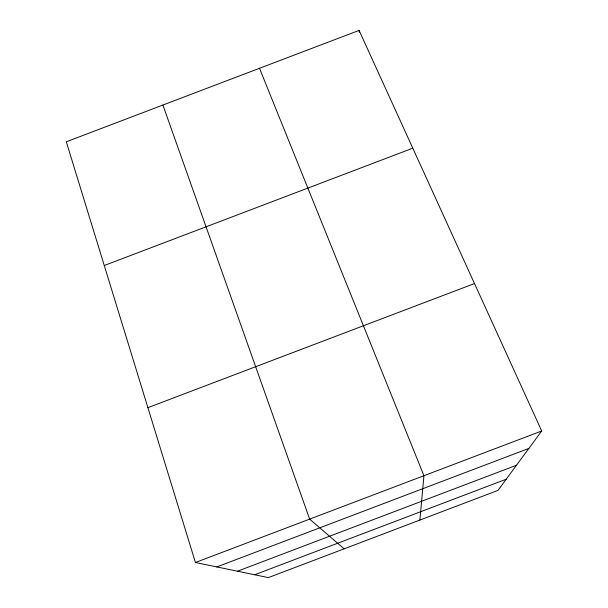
<?xml version="1.0" encoding="UTF-8"?>
<svg xmlns="http://www.w3.org/2000/svg" width="608" height="608" viewBox="0 0 608 608"><rect width="100%" height="100%" fill="white"/><g stroke="black" fill="none" stroke-linecap="round" stroke-linejoin="round"><path stroke-width="0.91" d="M419.885 520.06L423.936 475.707L259.517 68.286M541.705 430.981L497.967 490.405L268.371 577.6L195.426 562.499L66.295 141.793L359.092 30.4L541.705 430.981L195.426 562.499M104.272 265.514L412.794 148.192M147.904 407.672L474.498 283.548M216.813 566.93L528.876 448.4M237.485 571.208L516.481 465.249M254.661 574.758L506.19 479.233M344.12 548.834L309.662 519.11L162.898 105.047M359.092 30.4L359.267 32.285"/></g></svg>
